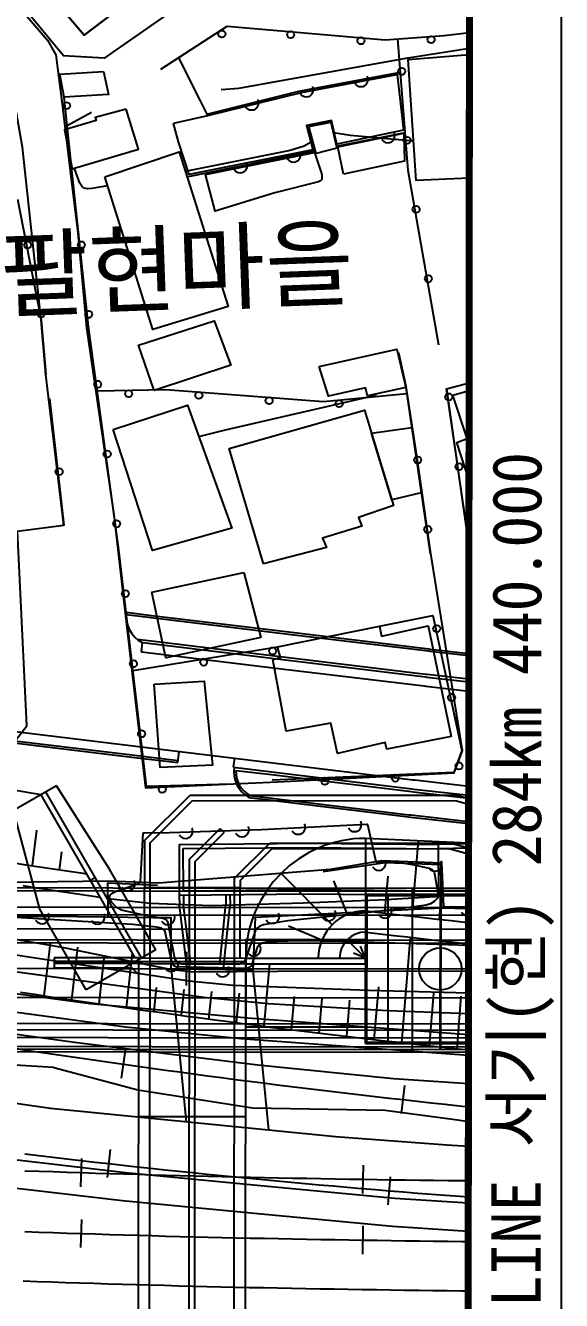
# Model space of a CAD drawing. Header units: millimetres. Extents: x 6886 to 7682, y 1103 to 1809.
# Drawn here: x 7643.9 to 7681.9, y 1452.1 to 1542.6 of the extents above; entities that cross this region are included whole.
import ezdxf
from ezdxf.enums import TextEntityAlignment as Align
from ezdxf.xclip import XClip

# ---------------------------------------------------------------- set-up
doc = ezdxf.new("R2010")
doc.units = ezdxf.units.MM
doc.header["$LTSCALE"] = 10
doc.header["$MEASUREMENT"] = 0
doc.header["$XCLIPFRAME"] = 2
doc.linetypes.add('A-CENTR01', pattern=[2, 1.25, -0.25, 0.25, -0.25])
for name, color, linetype in [('TN-CABL', 4, 'Continuous'), ('TN-MACL', 6, 'A-CENTR01'), ('TN-MACT', 6, 'Continuous'), ('TZ-BASE', 253, 'Continuous'), ('TZ-CABL', 4, 'Continuous')]:
    doc.layers.add(name, color=color, linetype=linetype)
doc.layers.add('TX-PAPR', color=2, linetype='Continuous', plot=False)
doc.styles.get("Standard").update_dxf_attribs({"font": 'GulimChe.ttf'})
doc.linetypes.add('ZIGZAG', pattern='A,0.0001,-0.2,[131,ltypeshp.shx,S=0.2,R=0,X=-0.2,Y=0],-0.4,[131,ltypeshp.shx,S=0.2,R=180,X=0.2,Y=0],-0.2', length=0.8001)

# ---------------------------------------------------------------- blocks, each defined once
blk = doc.blocks.new('AZ0801')
at = {"color": 0}
blk.add_arc((0, 0), 0.5, 180, 0, dxfattribs=at)
blk = doc.blocks.new('AAC001')
at = {"color": 0}
blk.add_circle((0, -0.25), 0.25, dxfattribs=at)
blk = doc.blocks.new('J')
at = {"color": 0}
blk.add_line((0, 3060), (0, -3060), dxfattribs=at)
blk = doc.blocks.new('JD-FGHFFHHF5RSFGS')
at = {"layer": 'TZ-BASE'}
for p, q in [((676.837, 23.153, 44.058), (676.759, 22.508, 44.058)), ((679.377, 14.637, 44.058), (679.473, 15.431, 44.058)), ((683.329, 14.31, 44.058), (683.407, 14.955, 44.058)), ((670.755, 12.992), (667.722, 11.245)), ((674.521, 7.083), (670.755, 12.992)), ((676.335, 0.778), (669.662, 12.362)), ((676.797, 0.777), (670.008, 12.562)), ((677.005, 9.108, 40.839), (680.242, 12.339, 40.839)), ((677.405, 8.942, 40.839), (680.408, 11.939, 40.839)), ((680.242, 12.339, 40.839), (699.199, 12.321, 40.839)), ((680.408, 11.939, 40.839), (699.146, 11.921, 40.839)), ((699.146, 11.921, 40.839), (700.008, 11.689, 40.839)), ((699.199, 12.321, 40.839), (700.008, 12.103, 40.839)), ((669.582, 4.238), (667.722, 11.245)), ((680.204, 7.779, 40.839), (682.386, 9.957, 40.839)), ((682.386, 9.957, 40.839), (682.668, 9.674, 40.839)), ((669.35, 9.844), (669.038, 7.327)), ((677.005, 9.108, 40.839), (677.002, 5.777, 40.839)), ((680.603, 7.613, 40.839), (682.668, 9.674, 40.839)), ((692.7, 4.121), (692.705, 9.262)), ((696.418, 9.095), (695.98, 3.742)), ((671.106, 8.312), (670.952, 7.036)), ((677.402, 5.777, 40.839), (677.405, 8.942, 40.839)), ((679.46, 8.835, 40.839), (688.675, 8.926, 40.839)), ((679.46, 8.835, 40.839), (679.471, 5.235, 40.839)), ((679.76, 8.538, 40.839), (688.675, 8.626, 40.839)), ((679.77, 5.538, 40.839), (679.76, 8.538, 40.839)), ((683.402, 6.451, 40.839), (685.89, 8.934, 40.839)), ((683.802, 6.285, 40.839), (686.055, 8.534, 40.839)), ((685.89, 8.934, 40.839), (698.748, 8.921, 40.839)), ((686.055, 8.534, 40.839), (698.695, 8.521, 40.839)), ((688.675, 8.926, 40.839), (697.871, 8.831, 40.839)), ((688.675, 8.626, 40.839), (697.86, 8.531, 40.839)), ((697.886, 5.231, 40.839), (697.858, 8.831, 40.839)), ((700.005, 8.572, 40.839), (697.86, 8.531, 40.839)), ((700.005, 8.872, 40.839), (697.871, 8.831, 40.839)), ((698.695, 8.521, 40.839), (700.005, 8.169, 40.839)), ((698.748, 8.921, 40.839), (700.005, 8.583, 40.839)), ((680.16, -36.726, 40.839), (680.204, 7.779, 40.839)), ((680.56, -36.727, 40.839), (680.603, 7.613, 40.839)), ((672.872, 6.79), (672.867, 6.751)), ((673.156, 6.296), (673.502, 6.496)), ((677.816, 1.364), (674.521, 7.083)), ((683.402, 5.771, 40.839), (683.402, 6.451, 40.839)), ((690.324, 3.139), (686.692, 6.778)), ((694.266, 6.572), (694.046, 3.963)), ((676.997, 0.777), (677.002, 5.777)), ((677.002, 5.777), (683.802, 5.77)), ((677.002, 5.777, 40.839), (683.802, 5.77, 40.839)), ((677.397, 0.777), (677.402, 5.777)), ((679.77, 5.538, 40.839), (688.674, 5.626, 40.839)), ((683.397, 0.771), (683.402, 5.771)), ((683.797, 0.77), (683.802, 5.77)), ((683.802, 6.285, 40.839), (683.802, 5.77, 40.839)), ((688.674, 5.626, 40.839), (697.889, 5.531, 40.839)), ((691.414, 3.866), (690.433, 6.242)), ((696.002, 5.704), (695.991, -5.716)), ((700.002, 5.571, 40.839), (697.883, 5.531, 40.839)), ((698.134, 6.273), (697.917, 3.526)), ((697.977, 5.722), (697.966, -5.718)), ((698.027, 5.722), (698.016, -5.718)), ((700.07, 6.127), (699.855, 3.315)), ((700.002, 5.7), (699.991, -5.7)), ((679.471, 5.235, 40.839), (688.674, 5.326, 40.839)), ((679.471, 5.235, 40.839), (679.478, 4.514, 40.839)), ((679.771, 5.238, 40.839), (679.778, 4.534, 40.839)), ((680.288, 0.322, 40.839), (679.778, 4.534, 40.839)), ((682.351, 0.342, 40.839), (682.778, 4.563, 40.839)), ((682.623, 0.045, 40.839), (683.078, 4.55, 40.839)), ((682.771, 5.268, 40.839), (682.778, 4.563, 40.839)), ((683.071, 5.271, 40.839), (683.078, 4.55, 40.839)), ((688.674, 5.326, 40.839), (697.886, 5.231, 40.839)), ((692.691, -5.293), (692.702, 5.307)), ((692.702, 5.307), (700.002, 5.3)), ((692.792, -5.193), (692.802, 5.207)), ((692.802, 5.207), (700.002, 5.2)), ((694.292, -5.194), (694.302, 5.206)), ((700.002, 5.271, 40.839), (697.886, 5.231, 40.839)), ((672.877, -1.481), (669.582, 4.238)), ((680.023, 0.019, 40.839), (679.478, 4.514, 40.839)), ((689.595, 2.05), (687.221, 3.036)), ((670.323, 1.822), (669.874, -1.903)), ((684.198, 2.1), (684.192, -4.1)), ((684.198, 2.1), (692.698, 2.092)), ((692.697, 0.762), (691.391, 2.07)), ((692.698, 2.092), (692.692, -4.108)), ((692.697, 0.762), (692.699, 2.61)), ((695.858, 2.246), (695.247, -5.232)), ((672.255, 1.535), (671.818, -2.191)), ((677.816, 1.364), (672.877, -1.481)), ((676.139, 1.118), (675.709, -2.753)), ((677.397, 0.777), (677.398, 1.677)), ((679.995, -1.181), (679.998, 1.219)), ((692.697, 0.762), (691.843, 1.116)), ((692.697, 0.762), (692.344, 1.616)), ((699.995, -1.2), (699.998, 1.2)), ((670.597, 0.783), (670.596, 0.083)), ((676.596, 0.377), (670.596, 0.383)), ((670.596, 0.083), (676.096, 0.078)), ((676.597, 0.777), (670.597, 0.783)), ((676.597, 0.527), (670.597, 0.533)), ((674.13, 0.746), (673.763, -2.475)), ((676.596, -0.423), (676.096, 0.078)), ((676.56, -36.723), (676.597, 0.777)), ((676.596, 0.377), (684.196, 0.37)), ((676.597, 0.777), (684.197, 0.77)), ((676.597, 0.527), (684.197, 0.52)), ((677.36, -36.723), (677.397, 0.777)), ((682.623, 0.045, 40.839), (680.023, 0.019, 40.839)), ((682.351, 0.342, 40.839), (680.288, 0.322, 40.839)), ((683.36, -36.729), (683.397, 0.771)), ((684.16, -36.73), (684.197, 0.77)), ((684.196, 0.37), (692.696, 0.362)), ((684.197, 0.77), (692.697, 0.762)), ((685.887, 0.368), (685.462, -4.061)), ((692.696, 0.362), (692.697, 0.762)), ((678.905, -0.005), (679.973, -10.87)), ((684.692, -0.086), (685.809, -11.441)), ((677.841, -1.325), (677.657, -3.025)), ((679.798, -1.459), (679.606, -3.292)), ((681.757, -1.591), (681.557, -3.554)), ((683.715, -1.72), (683.509, -3.81)), ((693.603, -1.27), (693.287, -5.009)), ((697.503, -1.71), (697.207, -5.45)), ((687.634, -1.967), (687.416, -4.306)), ((689.594, -2.088), (689.372, -4.546)), ((691.553, -2.209), (691.329, -4.78)), ((699.455, -1.922), (699.169, -5.663)), ((684.192, -4.1), (692.692, -4.108)), ((692.691, -5.293), (699.991, -5.3)), ((692.792, -5.193), (699.992, -5.2)), ((675.382, -7.756), (675.661, -5.776)), ((695.252, -10.264), (695.474, -8.277)), ((676.586, -10.473), (684.186, -10.48)), ((672.492, -15.45), (672.556, -13.451)), ((674.369, -14.805), (674.591, -12.817)), ((692.502, -15.924), (692.534, -13.924)), ((694.304, -16.734), (694.468, -14.741)), ((672.485, -19.773), (672.549, -17.774)), ((692.496, -20.238), (692.527, -18.238))]:
    blk.add_line(p, q, dxfattribs=at)
for points in [[(668.209, -1.651), (669.192, -1.8), (670.175, -1.948), (671.159, -2.094), (672.142, -2.239), (673.126, -2.383), (674.11, -2.525), (675.095, -2.666), (676.079, -2.805), (677.064, -2.943), (678.049, -3.079), (679.034, -3.214), (680.019, -3.348), (681.004, -3.48), (681.99, -3.611), (682.976, -3.741), (683.962, -3.869), (684.948, -3.995), (685.934, -4.121), (686.921, -4.244), (687.908, -4.367), (688.895, -4.488), (689.882, -4.607), (690.869, -4.726), (691.856, -4.842), (692.844, -4.958), (693.832, -5.072), (694.819, -5.184), (695.808, -5.295), (696.796, -5.405), (697.784, -5.513), (698.773, -5.62), (699.761, -5.726), (699.991, -5.75)], [(667.606, -5.605), (668.595, -5.755), (669.584, -5.904), (670.573, -6.051), (671.562, -6.197), (672.552, -6.341), (673.541, -6.484), (674.531, -6.626), (675.521, -6.766), (676.512, -6.905), (677.502, -7.042), (678.493, -7.178), (679.484, -7.312), (680.475, -7.445), (681.466, -7.577), (682.458, -7.707), (683.45, -7.836), (684.441, -7.963), (685.433, -8.089), (686.426, -8.214), (687.418, -8.337), (688.411, -8.458), (689.403, -8.579), (690.396, -8.698), (691.389, -8.815), (692.383, -8.931), (693.376, -9.046), (694.37, -9.159), (695.363, -9.271), (696.357, -9.381), (697.351, -9.49), (698.345, -9.597), (699.34, -9.704), (699.987, -9.772)], [(668.526, -14.313), (669.526, -14.348), (670.525, -14.383), (671.525, -14.417), (672.524, -14.45), (673.523, -14.482), (674.523, -14.513), (675.523, -14.543), (676.522, -14.572), (677.522, -14.601), (678.521, -14.628), (679.521, -14.655), (680.521, -14.68), (681.52, -14.705), (682.52, -14.729), (683.52, -14.752), (684.52, -14.774), (685.519, -14.796), (686.519, -14.816), (687.519, -14.836), (688.519, -14.855), (689.519, -14.873), (690.518, -14.891), (691.518, -14.908), (692.518, -14.924), (693.518, -14.939), (694.518, -14.954), (695.518, -14.968), (696.518, -14.981), (697.518, -14.993), (698.518, -15.005), (699.518, -15.016), (699.982, -15.021)], [(506.827, 26.032), (532.459, 17.693), (541.556, 14.79), (551.383, 11.735), (559.339, 9.339), (570.934, 6.005), (574.981, 4.925), (581.529, 3.177), (583.564, 2.638), (594.751, -0.323), (603.411, -2.383), (611.011, -4.116), (616.414, -5.163), (623.521, -6.618), (630.333, -7.926), (637.541, -9.106), (647.746, -10.79), (657.257, -12.223), (667.572, -13.491), (675.652, -14.435), (685.236, -15.372), (694.757, -16.266), (699.981, -16.599)], [(668.521, -13.116), (669.514, -13.236), (670.507, -13.354), (671.5, -13.471), (672.493, -13.586), (673.487, -13.699), (674.48, -13.811), (675.474, -13.921), (676.468, -14.03), (677.462, -14.138), (678.457, -14.243), (679.451, -14.348), (680.446, -14.45), (681.441, -14.552), (682.436, -14.652), (683.431, -14.75), (684.426, -14.847), (685.422, -14.942), (686.417, -15.036), (687.413, -15.129), (688.409, -15.22), (689.405, -15.31), (690.401, -15.398), (691.397, -15.485), (692.393, -15.571), (693.39, -15.655), (694.386, -15.738), (695.383, -15.819), (696.38, -15.9), (697.377, -15.978), (698.374, -16.056), (699.371, -16.132), (699.981, -16.178)], [(668.519, -18.639), (669.519, -18.674), (670.518, -18.708), (671.518, -18.742), (672.517, -18.774), (673.517, -18.805), (674.516, -18.836), (675.516, -18.865), (676.515, -18.894), (677.515, -18.922), (678.515, -18.949), (679.514, -18.975), (680.514, -19), (681.514, -19.024), (682.513, -19.047), (683.513, -19.07), (684.513, -19.092), (685.513, -19.113), (686.512, -19.133), (687.512, -19.152), (688.512, -19.171), (689.512, -19.189), (690.512, -19.206), (691.512, -19.222), (692.512, -19.238), (693.511, -19.253), (694.511, -19.267), (695.511, -19.28), (696.511, -19.293), (697.511, -19.305), (698.511, -19.317), (699.511, -19.327), (699.978, -19.332)], [(667.334, -15.476), (675.439, -16.424), (685.045, -17.363), (694.6, -18.261), (699.979, -18.603)], [(668.367, 5.912), (669.339, 5.763), (670.312, 5.616), (671.284, 5.47), (672.257, 5.325), (673.23, 5.181), (673.85, 5.091)], [(667.625, 7.545), (668.595, 7.395), (669.565, 7.246), (670.536, 7.099), (671.506, 6.953), (672.477, 6.809), (672.896, 6.747)], [(669.662, 12.362), (661.366, 13.757), (660.654, 14.293), (654.293, 15.258), (635.309, 18.193), (616.63, 21.875), (611.021, 23.081), (610.123, 22.829), (598.121, 25.105), (584.415, 28.785), (583.177, 28.739), (579.891, 29.626), (561.688, 33.855), (543.538, 38.34), (538.586, 38.423)], [(668.393, -22.136), (669.395, -22.172), (670.398, -22.206), (671.401, -22.24), (672.404, -22.272), (673.407, -22.304), (674.41, -22.334), (675.412, -22.364), (676.415, -22.393), (677.418, -22.42), (678.421, -22.447), (679.423, -22.473), (680.426, -22.499), (681.429, -22.523), (682.431, -22.547), (683.434, -22.569), (684.437, -22.591), (685.439, -22.612), (686.442, -22.632), (687.444, -22.652), (688.447, -22.67), (689.45, -22.688), (690.452, -22.705), (691.455, -22.722), (692.457, -22.737), (693.459, -22.752), (694.462, -22.767), (695.464, -22.78), (696.466, -22.793), (697.469, -22.805), (698.471, -22.816), (699.473, -22.827), (699.974, -22.832)], [(700.005, 8.934), (692.705, 9.262)], [(699.984, -12.595), (698.452, -12.497), (690.569, -11.907), (681.049, -10.976), (670.346, -9.901), (657.801, -8.107), (647.9, -6.687), (637.284, -4.824), (627.201, -3.006), (618.581, -1.21), (610.704, 0.481), (605.132, 1.68), (595.795, 3.97), (587.976, 5.928), (580.78, 7.782)], [(498.047, 5.916), (700.002, 5.72)], [(498.047, 5.716), (700.002, 5.52)], [(498.046, 4.546), (700.001, 4.35)], [(692.7, 4.121), (692.907, 4.096), (693.882, 3.982), (694.857, 3.87), (695.832, 3.759), (696.807, 3.649), (697.782, 3.541), (698.758, 3.434), (699.734, 3.328), (700, 3.3)], [(-0.035, 2.05), (19.974, 2.333), (39.983, 2.51), (59.99, 2.603), (79.995, 2.636), (99.998, 2.632), (112.168, 2.621), (699.999, 2.05)], [(692.699, 2.61), (692.732, 2.606), (693.709, 2.492), (694.686, 2.379), (695.663, 2.268), (696.64, 2.158), (697.618, 2.05), (698.596, 1.943), (699.574, 1.837), (699.998, 1.791)], [(0, 0), (19.998, 0.283), (39.997, 0.46), (59.997, 0.553), (79.997, 0.586), (99.997, 0.582), (112.166, 0.571), (699.997, 0)], [(0.035, -2.05), (0.036, -2.05), (20.022, -1.767), (40.011, -1.59), (60.003, -1.497), (79.998, -1.464), (99.996, -1.468), (112.165, -1.479), (699.995, -2.05)], [(498.037, -4.154), (699.992, -4.35)], [(498.036, -5.324), (699.991, -5.52)], [(498.036, -5.524), (699.991, -5.72)]]:
    blk.add_lwpolyline(points, dxfattribs=at)
for points, elevation in [([(509.224, 48.885), (518.897, 46.352), (528.571, 43.819), (538.245, 41.286), (547.919, 38.753), (554.283, 37.086), (557.618, 36.222), (567.36, 33.796), (577.144, 31.507), (586.959, 29.36), (596.805, 27.351), (606.677, 25.485), (616.575, 23.759), (626.498, 22.175), (636.441, 20.733), (646.396, 19.433), (647.965, 19.242), (656.34, 18.229), (666.268, 17.028), (676.194, 15.827), (686.122, 14.627), (696.05, 13.425), (696.188, 13.409), (700.009, 12.974)], 44.058), ([(509.059, 48.256), (518.732, 45.723), (528.406, 43.191), (538.08, 40.657), (547.754, 38.125), (554.119, 36.457), (557.457, 35.592), (567.208, 33.164), (577, 30.873), (586.825, 28.724), (596.679, 26.714), (606.561, 24.845), (616.468, 23.118), (626.4, 21.532), (636.352, 20.089), (646.314, 18.788), (647.886, 18.597), (656.262, 17.584), (666.19, 16.383), (676.116, 15.182), (679.395, 14.786)], 44.058), ([(509.021, 48.111), (518.694, 45.578), (528.368, 43.045), (538.042, 40.512), (547.716, 37.979), (554.081, 36.312), (557.421, 35.446), (567.173, 33.018), (576.967, 30.727), (586.794, 28.577), (596.65, 26.566), (606.534, 24.698), (616.443, 22.97), (626.378, 21.384), (636.332, 19.94), (646.295, 18.639), (647.868, 18.448), (656.244, 17.435), (666.172, 16.234), (676.098, 15.033), (679.377, 14.637)], 44.058), ([(682.457, 62.391), (683.704, 62.494), (695.701, 64.635), (700.06, 65.321)], 41), ([(696.095, 58.717), (691.632, 59.134), (690.408, 59.315)], 40), ([(688.945, 58.738), (688.339, 58.379), (687.338, 58.056), (679.897, 56.57)], 40), ([(674.397, 55.564), (673.28, 55.368), (672.971, 55.35), (672.718, 55.401), (672.552, 55.535), (672.412, 55.759), (672.027, 56.785)], 40), ([(680.861, 37.767), (682.753, 38.245), (693.112, 40.643), (693.487, 40.797)], 39), ([(675.709, 25.153), (677.299, 24.961), (687.227, 23.76), (697.156, 22.559), (697.259, 22.546), (700.018, 22.232)], 44.058), ([(675.721, 25.303), (677.317, 25.11), (687.245, 23.909), (697.174, 22.708), (697.277, 22.695), (700.018, 22.383)], 44.058), ([(676.478, 23.398), (677.101, 23.323), (687.029, 22.122), (696.957, 20.921), (697.067, 20.907), (700.017, 20.572)], 44.058), ([(676.837, 23.153), (677.077, 23.124), (687.005, 21.924), (696.933, 20.722), (697.044, 20.709), (700.016, 20.371)], 44.058), ([(676.759, 22.508), (676.999, 22.479), (686.927, 21.278), (696.855, 20.077), (696.968, 20.063), (700.016, 19.716)], 44.058), ([(699.998, 1.669), (691.046, 1.941), (687.887, 1.991), (685.726, 1.926), (685.331, 1.838), (685.142, 1.72), (685.011, 1.523), (684.587, 0.235), (684.436, 0.105), (684.252, 0.037), (679.23, 0.144), (679.078, 0.22), (678.968, 0.365), (678.471, 2.624), (678.36, 2.801), (678.22, 2.883), (677.857, 2.97), (676.154, 3.146), (665.505, 3.784)], 40), ([(699.996, -0.183), (689.458, -0.164), (680.525, -0.218), (678.934, -0.057), (671.165, 1.523), (665.746, 2.447), (658.209, 3.393), (643.047, 5.169), (633.901, 6.533), (626.893, 7.735), (622.556, 8.833), (613.571, 11.138), (600.251, 14.436), (595.643, 15.734)], 41), ([(699.994, -3.177), (694.278, -2.973), (685.783, -2.481), (681.218, -2.028), (665.859, 0.047), (651.949, 2.102), (628.769, 6.068), (619.797, 7.709), (613.442, 9.113), (603.201, 11.927), (593.64, 14.657)], 43), ([(699.995, -1.71), (692.889, -1.535), (683.267, -1.166), (680.166, -0.869), (668.644, 0.869), (657.618, 2.576), (643.796, 4.403), (634.97, 5.819), (625.439, 7.532), (620.673, 8.572), (609.752, 11.286), (594.778, 15.269)], 42), ([(683.329, 14.31), (686.044, 13.982), (695.972, 12.78), (696.113, 12.763), (700.009, 12.32)], 44.058), ([(683.494, 14.089), (686.02, 13.783), (695.948, 12.582), (696.089, 12.565), (700.008, 12.119)], 44.058), ([(684.42, 12.163), (685.804, 11.996), (695.732, 10.795), (695.88, 10.777), (700.007, 10.307)], 44.058), ([(684.467, 12.309), (685.822, 12.145), (695.75, 10.943), (695.897, 10.926), (700.007, 10.458)], 44.058), ([(699.989, -8.162), (694.679, -7.8), (685.05, -6.831), (672.034, -5.227), (657.668, -3.23), (643.144, -0.977), (635.844, 0.265), (630.326, 1.383), (618.039, 4.222), (596.109, 9.669), (588.169, 11.717)], 46), ([(699.991, -6.147), (683.833, -4.965), (675.666, -4.141), (666.345, -2.872), (655.478, -1.159), (642.155, 1.243), (607.838, 7.874), (602.139, 9.244), (593.482, 11.476)], 45), ([(676.963, 3.807), (675.374, 4.164), (675.025, 4.37), (674.684, 4.707), (674.553, 4.92), (674.523, 5.094), (674.574, 5.232), (674.755, 5.393), (675.036, 5.546), (676.593, 6.057), (676.732, 6.18), (676.905, 9.623), (676.932, 9.648), (676.983, 9.656), (678.782, 9.68), (685.315, 9.89), (692.755, 10.274), (692.803, 10.269), (692.828, 10.247), (693.422, 7.619), (693.449, 7.594), (693.492, 7.581), (694.471, 7.617), (694.615, 7.615), (694.87, 7.597), (695.999, 7.408), (697.206, 7.145), (697.408, 7.054), (697.504, 6.966), (697.558, 6.867), (697.616, 6.637), (697.836, 5.23), (697.835, 5.134), (697.795, 5.025), (697.567, 4.791), (697.299, 4.615), (696.983, 4.525), (695.285, 4.276), (693.143, 4.031), (687.165, 3.421), (685.449, 3.137), (685.192, 3.029), (684.997, 2.892), (684.849, 2.67), (684.168, 0.689), (684.067, 0.524), (683.892, 0.382), (683.688, 0.319), (679.665, 0.335), (679.458, 0.397), (679.293, 0.497), (679.167, 0.729), (678.71, 3.119), (678.653, 3.341), (678.542, 3.487), (678.341, 3.567), (676.963, 3.807)], 38), ([(699.992, -4.675), (684.335, -3.504), (673.16, -2.484), (666.797, -1.626), (647.22, 1.598), (627.37, 5.187), (616.309, 7.363), (608.702, 9.15), (606.835, 9.635)], 44), ([(670.566, -6.995), (659.916, -6.361), (654.749, -5.564), (644.833, -3.679), (633.826, -1.403), (624.862, 0.664), (606.321, 5.375), (600.318, 6.632), (596.158, 7.425)], 47), ([(670.566, -6.995), (676.538, -8.571), (684.675, -9.86), (694.085, -10.016), (699.213, -10.706), (699.986, -10.813)], 47)]:
    blk.add_lwpolyline(points, dxfattribs=dict(at, elevation=elevation))
for points in [[(668.664, 67.601, 41.66), (670.112, 65.89, 41.67), (670.706, 64.842, 41.701), (671.152, 61.362, 41.216), (671.736, 56.629, 40.571)], [(678.177, 76.059, 44.482), (680.856, 72.454, 44.482), (672.718, 66.241, 44.39), (669.987, 69.494, 44.37), (678.177, 76.059, 44.482)], [(668.65, 67.93, 44.089), (670.184, 69.259, 44.371), (672.718, 66.241, 44.39), (680.856, 72.454, 44.482), (682.372, 70.362, 44.038), (674.148, 64.617, 43.808), (671.27, 64.782, 43.824), (668.65, 67.93, 44.089)], [(678.169, 63.844, 42.599), (682.883, 66.876, 42.732), (689.707, 66.288, 42.679)], [(689.707, 66.288, 42.679), (694.093, 65.91, 42.645), (698.277, 66.233, 42.798), (700.061, 66.432, 42.752)], [(697.9, 44.258, 40.67), (695.71, 56.638, 40.767), (694.974, 65.978, 42.677)], [(668.71, 55.003, 40.751), (668.353, 58.313, 40.522), (667.481, 63.259, 40.946), (667.265, 63.875, 41.022), (667.018, 64.144, 41.022), (666.531, 64.305, 41.032), (664.518, 64.543, 41.43), (648.355, 61.095, 42.329), (643.558, 60.224, 42.451)], [(679.415, 64.645, 42.634), (680.965, 61.589, 41.451)], [(700.051, 56.103, 44.045), (696.272, 55.942, 44.048), (695.724, 64.517, 44.13), (700.06, 64.87, 44.106)], [(674.099, 63.668, 42.451), (674.453, 62.042, 42.415), (671.315, 61.84, 42.67), (670.993, 63.49, 42.701), (674.099, 63.668, 42.451)], [(680.965, 61.589, 41.451), (681.439, 60.654, 41.089), (687.968, 62.265, 40.961), (695.16, 63.62, 42.195)], [(671.86, 56.696, 42.291), (671.315, 61.84, 42.92)], [(673.249, 60.754, 42.701), (671.529, 59.815, 42.599)], [(690.625, 58.374, 39.364), (695.496, 59.351, 41.322)], [(674.201, 56.189, 41.925), (679.454, 57.962, 41.915), (682.943, 47.002, 41.798), (677.592, 45.377, 41.982), (674.201, 56.189, 41.925)], [(680.012, 56.208, 41.896), (689.123, 58.05, 39.411), (689.123, 58.05, 39.411)], [(671.736, 56.629, 40.571), (672.279, 52.231, 39.971), (672.895, 45.495, 39.644), (674.818, 32.214, 39.405), (676.139, 20.951, 39.17), (677.079, 12.839, 38.777), (686.446, 13.28, 38.777), (698.976, 13.913, 38.389), (699.562, 15.5, 38.389), (697.291, 29.618, 38.568), (696.379, 36.086, 38.563), (695.579, 41.319, 39.308), (695.058, 43.707, 39.206)], [(683.142, 13.104, 40.726), (677.138, 12.942, 40.486), (675.187, 29.745, 40.497), (673.037, 45.583, 40.93), (671.86, 56.696, 42.291)], [(603.089, 19.735, 40.216), (607.119, 18.842, 40.206), (612.787, 17.659, 40.048), (618.419, 16.537, 39.9), (624.636, 15.06, 39.854), (629.001, 14.242, 39.736), (633.914, 13.083, 39.583), (637.43, 12.638, 39.553), (642.005, 12.258, 39.486), (647.781, 12.324, 39.226), (651.18, 12.265, 39.068), (656.199, 12.862, 38.94), (662.325, 13.924, 38.859), (666.743, 14.816, 38.741), (668.655, 17.257, 38.752), (668.006, 31.065, 41.757), (671.287, 31.487, 41.257), (670, 42.161, 41.043), (669.674, 46.039, 41.369), (668.71, 55.003, 40.751)], [(668.002, 54.623, 41.08), (669.674, 46.039, 41.369), (670, 42.161, 41.043)], [(677.697, 41.043, 42.012), (676.582, 44.248, 41.925), (681.943, 45.98, 41.834), (683.135, 42.841, 41.839), (677.697, 41.043, 42.012)], [(689.393, 42.746, 41.007), (694.903, 43.974, 41.119), (695.555, 41.247, 41.109), (692.833, 40.655, 40.997), (692.691, 41.227, 40.992), (690.06, 40.635, 40.884), (689.393, 42.746, 41.007)], [(695.619, 40.807, 41.065), (689.709, 40.229, 40.155), (678.518, 41.088, 40.446), (673.662, 40.983, 40.804)], [(695.177, 41.165, 41.093), (695.177, 41.165, 41.093)], [(695.555, 41.247, 41.109), (697.27, 29.444, 39.925)], [(699.926, 30.908, 40.037), (698.428, 41.155, 40.037), (700.037, 41.589, 40.245)], [(698.428, 41.155, 40.037), (699.913, 30.615, 38.843), (700.026, 30.046, 38.843)], [(700.03, 34.724, 42.826), (699.175, 37.337, 42.824), (699.902, 37.629, 41.293), (698.883, 40.695, 41.247), (700.036, 41.034, 41.23)], [(670.259, 40.46, 40.849), (671.287, 31.487, 41.257), (671.046, 31.436, 41.262)], [(674.783, 38.282, 41.007), (680.054, 39.999, 41.129), (683.208, 31.278, 41.063), (677.571, 29.695, 40.961), (674.783, 38.282, 41.007)], [(685.449, 28.737, 42.528), (683.018, 36.923, 42.528), (692.615, 39.639, 42.533), (694.679, 32.872, 42.543), (692.18, 32.034, 42.543), (692.42, 31.407, 42.543), (689.629, 30.562, 42.543), (689.917, 29.89, 42.543), (685.449, 28.737, 42.528)], [(696.64, 33.781, 40.36), (694.552, 33.287, 42.542), (693.11, 38.018, 42.535), (695.968, 38.405, 40.824), (696.64, 33.781, 40.36)], [(684.049, 28.135, 39.389), (685.264, 23.517, 39.405), (678.511, 22.067, 39.405), (677.515, 26.741, 39.405), (684.049, 28.135, 39.389)], [(693.676, 24.313, 41.834), (697.474, 25.083, 40.053), (699.522, 15.504, 39.818), (698.951, 13.938, 39.818), (686.074, 13.385, 39.818)], [(686.118, 21.953, 42.364), (686.659, 22.092, 41.732), (686.432, 22.857, 41.732), (693.676, 24.313, 41.834), (693.817, 23.607, 42.237), (697.141, 24.335, 42.278), (698.773, 16.488, 42.39), (694.205, 15.594, 42.349), (694.078, 16.056, 42.349), (690.711, 15.281, 42.349), (690.239, 17.438, 42.349), (687.049, 16.863, 42.359), (686.118, 21.953, 42.364)], [(676.181, 21.184, 40.491), (686.432, 22.857, 41.732)], [(677.699, 20.214, 41.022), (681.229, 20.411, 41.109), (681.82, 14.466, 40.966), (678.106, 14.298, 40.839), (677.699, 20.214, 41.022)], [(677.613, 3.622, 38.41), (670.463, 3.711, 39.711), (664.697, 3.671, 40.19), (659.349, 3.862, 40.65), (652.552, 4.277, 41.089), (647.765, 4.622, 41.323), (646.107, 4.724, 41.487), (643.432, 5.091, 41.594), (635.44, 6.82, 41.859), (619.09, 9.931, 42.145), (603.737, 13.305, 42.318), (595.089, 15.436, 42.436)], [(596.118, 15.989, 40.597), (601.841, 14.318, 40.476), (607.169, 13.041, 40.435), (614.548, 11.47, 40.441), (624.704, 9.232, 40.073), (635.253, 7.257, 40.053), (642.643, 6.36, 39.614), (648.362, 6.024, 39.497), (658.058, 6.029, 39.134), (674.476, 6.257, 38.675), (677.998, 6.105, 37.578), (690.18, 7.089, 37.823), (693.853, 7.688, 37.981), (698.083, 7.533, 38.272), (698.232, 4.427, 38.308), (700.001, 4.394, 38.279)], [(689.692, 6.921, 37.649), (694.097, 7.551, 38.149), (698.003, 7.419, 38.338), (698.057, 4.307, 38.425)], [(674.434, 3.661, 38.988), (674.406, 6.107, 38.389), (677.92, 5.952, 37.409)], [(674.419, 4.989, 38.663), (677.418, 4.659, 36.858), (681.734, 4.506, 37.18), (688.261, 4.681, 36.925), (694.148, 4.927, 36.578), (698.042, 5.152, 38.401)], [(698.057, 4.307, 38.425), (684.853, 3.655, 38.879), (684.692, -0.086, 41.589), (678.905, -0.005, 41.242), (678.895, 3.632, 39.481), (677.613, 3.622, 38.41)], [(700.001, 4.264, 38.394), (698.057, 4.307, 38.425)]]:
    blk.add_polyline3d(points, dxfattribs=at)
for points in [[(681.506, 60.547, 40.573), (688.149, 62.179, 40.573), (694.928, 63.457, 40.481), (695.375, 59.513, 40.374), (690.656, 58.516, 40.374), (690.269, 60.203, 40.374), (688.509, 59.833, 40.374), (688.961, 58.122, 40.374), (680.18, 56.368, 40.374), (679.41, 58.67, 40.374), (679.057, 59.977, 40.594), (679.186, 60.019, 40.594)], [(675.706, 60.987, 43.019), (673.497, 60.412, 42.788), (673.587, 60.183, 42.8), (671.323, 59.534, 42.533), (671.866, 56.773, 42.338), (676.576, 58.148, 42.922)], [(688.674, 59.779, 40.287), (690.231, 60.079, 40.287), (690.66, 58.222, 39.282), (689.176, 57.846, 39.308)], [(691.12, 56.392, 39.282), (690.714, 58.328, 39.343), (695.397, 59.292, 39.343), (695.462, 57.311, 39.343), (695.462, 57.311, 39.343), (695.462, 57.311, 39.343)], [(686.245, 55.05, 39.19), (682.022, 53.771, 39.206), (681.334, 56.362, 39.277), (689.064, 57.925, 39.277), (689.577, 56.359, 39.277), (689.579, 56, 39.277), (689.496, 55.919, 39.277), (689.357, 55.844, 39.277)]]:
    blk.add_polyline3d(points, close=True, dxfattribs=at)
blk.add_circle((697.997, 0.002), 1.5, dxfattribs=at)
for centre, radius, start, end in [((677.871, 25.055, 44.058), 2.165, 173.41336, 241.44856), ((685.439, 13.997, 44.058), 2.098, 171.53336, 240.91811), ((685.439, 13.997, 44.058), 1.948, 177.29332, 240.0684), ((692.697, 0.762), 8.5, 89.94437, 179.94437), ((692.697, 0.762), 3.359, 89.94437, 179.94437), ((692.697, 0.762), 1.849, 89.94437, 179.94437)]:
    blk.add_arc(centre, radius, start, end, dxfattribs=at)
at = {"layer": 'TZ-BASE', "rotation": 28.44912486134563}
for name, p in [('AAC001', (682.373, 66.548, 42.717)), ('AAC001', (687.26, 66.499, 42.698)), ('AAC001', (692.241, 66.069, 42.659)), ('AAC001', (697.223, 66.152, 42.759)), ('AZ0801', (692.367, 63.094, 41.716)), ('AAC001', (695.138, 63.893, 42.251)), ('AZ0801', (688.491, 62.364, 41.051)), ('AAC001', (671.355, 61.46, 42.874)), ('AZ0801', (684.609, 61.436, 41.027)), ('AZ0801', (694.274, 59.106, 40.831)), ('AAC001', (695.523, 59.009, 41.252)), ('AZ0801', (687.588, 57.739, 39.83)), ('AZ0801', (683.8, 56.974, 40.863)), ('AAC001', (696.158, 54.105, 40.747)), ('AAC001', (668.593, 51.59, 41.182)), ('AAC001', (672.401, 51.589, 41.666)), ('AAC001', (697.029, 49.181, 40.709)), ('AAC001', (669.548, 46.685, 41.347)), ('AAC001', (672.924, 46.653, 41.061)), ('AAC001', (673.564, 41.704, 40.824)), ('AAC001', (675.761, 41.028, 40.649)), ('AAC001', (680.746, 40.917, 40.388)), ('AAC001', (698.479, 40.803, 40.037)), ('AAC001', (685.73, 40.535, 40.258)), ('AAC001', (690.7, 40.326, 40.307)), ('AAC001', (674.236, 36.751, 40.689)), ('AAC001', (696.27, 36.323, 40.615)), ('AAC001', (670.828, 35.497, 41.075)), ('AAC001', (699.203, 35.855, 40.037)), ('AAC001', (674.908, 31.799, 40.553)), ('AAC001', (696.986, 31.4, 40.121)), ('AAC001', (675.524, 26.838, 40.495)), ('AAC001', (697.628, 24.364, 40.035)), ('AAC001', (685.981, 22.784, 41.677)), ('AAC001', (676.101, 21.871, 40.492)), ('AAC001', (681.081, 21.984, 41.084)), ('AAC001', (698.673, 19.476, 39.915)), ('AAC001', (676.678, 16.904, 40.489)), ('AAC001', (699.201, 14.624, 39.818)), ('AAC001', (689.69, 13.54, 39.818)), ('AAC001', (694.685, 13.755, 39.818)), ('AAC001', (678.147, 12.969, 40.527)), ('AZ0801', (679.924, 9.76, 38.299)), ('AZ0801', (683.923, 9.872, 38.31)), ('AZ0801', (687.918, 10.047, 38.23)), ('AZ0801', (691.912, 10.237, 38.126)), ('AZ0801', (693.627, 7.483, 38.096)), ('AZ0801', (697.613, 7.432, 38.319)), ('AZ0801', (675.833, 6.044, 37.992)), ('AZ0801', (669.734, 3.706, 39.771)), ('AZ0801', (673.678, 3.671, 39.126)), ('AZ0801', (678.657, 3.63, 39.282)), ('AZ0801', (686.078, 3.716, 38.837)), ('AZ0801', (690.071, 3.913, 38.7)), ('AZ0801', (694.064, 4.11, 38.562)), ('AZ0801', (699.944, 4.265, 38.395)), ('AZ0801', (684.757, 1.411, 40.504)), ('AZ0801', (678.904, 0.312, 41.088)), ('AZ0801', (682.546, -0.056, 41.46))]:
    blk.add_blockref(name, p, dxfattribs=at)
at = {"layer": 'TZ-BASE', "xscale": 0.0009999999835664567, "yscale": 0.0009999999835664567, "zscale": 0.0009999999835664567, "rotation": 89.94437044721211}
blk.add_blockref('J', (680.402, 5.774, 40.839), dxfattribs=at)
blk.add_blockref('J', (680.402, 5.774, 40.839), dxfattribs=at)
at = {"layer": 'TZ-BASE'}
blk.add_text('팔현마을', height=5, rotation=2.09301, dxfattribs=at).set_placement((666.849, 46.733, -17))

msp = doc.modelspace()

# ---------------------------------------------------------------- linework, layer by layer
at = {"layer": 'TN-CABL', "linetype": 'ZIGZAG', "ltscale": 0.5}
for points in [[(7470.794, 1478.638), (7675.293, 1478.44)], [(7470.786, 1470.922), (7675.286, 1470.724)]]:
    msp.add_lwpolyline(points, dxfattribs=at)
at = {"layer": 'TN-MACL', "const_width": 0.5}
msp.add_lwpolyline([(7675.218, 1400.657), (7675.364, 1550.657)], dxfattribs=at)
at = {"layer": 'TX-PAPR'}
msp.add_lwpolyline([(6885.889, 1103.051), (7681.889, 1103.051), (7681.889, 1619.051), (6885.889, 1619.051)], close=True, dxfattribs=at)
at = {"layer": 'TX-PAPR', "flags": 128}
msp.add_lwpolyline([(6976.584, 1400.621), (7235.316, 1401.046), (7635.217, 1400.658), (7675.218, 1400.657), (7675.364, 1550.657), (7635.363, 1550.657), (7235.266, 1551.046), (6974.004, 1550.617), (6976.584, 1400.621)], dxfattribs=at)
at = {"layer": 'TZ-CABL', "flags": 128}
for points in [[(7470.586, 1479.639), (7675.294, 1479.44)], [(7470.794, 1478.638), (7675.293, 1478.44)], [(7470.584, 1477.639), (7675.292, 1477.44)], [(7470.578, 1471.922), (7675.287, 1471.724)], [(7470.786, 1470.922), (7675.286, 1470.724)], [(7470.576, 1469.922), (7675.285, 1469.724)]]:
    msp.add_lwpolyline(points, dxfattribs=at)

# ---------------------------------------------------------------- block references
at = {"layer": 'TZ-BASE'}
ref = msp.add_blockref('JD-FGHFFHHF5RSFGS', (6975.294, 1475.619), dxfattribs=at)
XClip(ref).set_block_clipping_path([(1.2904532464, -74.9979808822), (260.0220382386, -74.5728554974), (659.9232409142, -74.9611279262), (699.9238423978, -74.9611632133), (700.0694803054, 75.0388367882), (660.068878978, 75.0388013723), (259.9716238311, 75.4272641526), (-1.2904532465, 74.9979808817)])

# ---------------------------------------------------------------- texts
at = {"layer": 'TN-MACT'}
msp.add_text('MATCH LINE 서기(현) 284km 440.000', height=3.5, rotation=89.94437, dxfattribs=at).set_placement((7678.68, 1475.17), align=Align.MIDDLE_CENTER)

doc.saveas('drawing.dxf')
